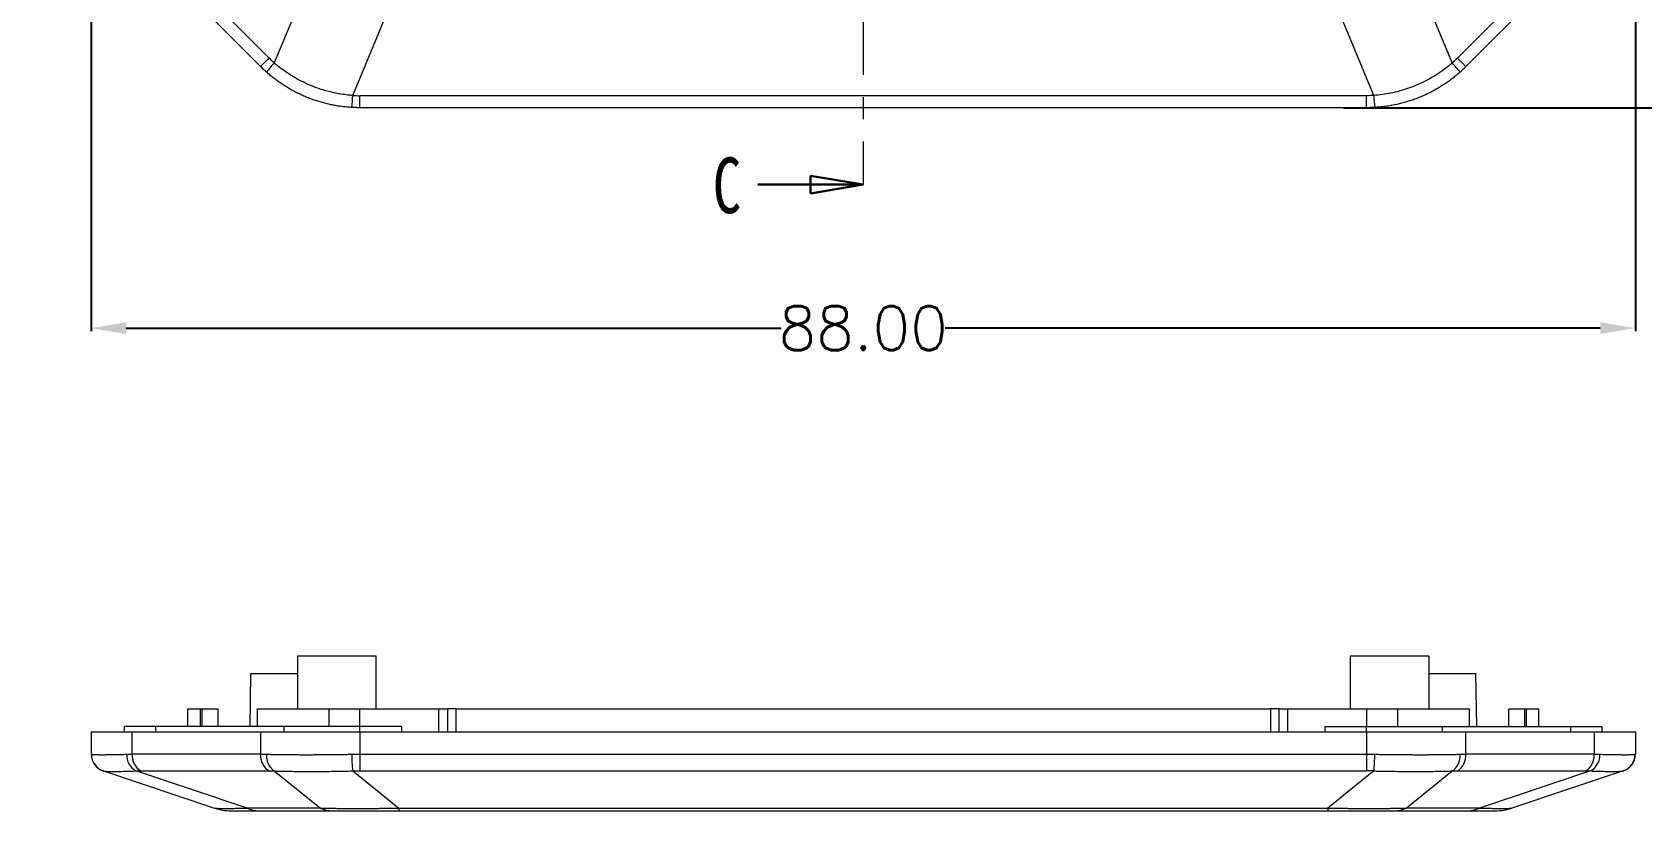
# Model space of a CAD drawing. Header units: inches. Extents: x 1127 to 4647, y 569 to 968.
# Drawn here: x 1918.6 to 2010.3, y 741 to 785.4 of the extents above; entities that cross this region are included whole.
import ezdxf

# ---------------------------------------------------------------- set-up
doc = ezdxf.new("R2010")
doc.units = ezdxf.units.IN
doc.linetypes.add('CENTER', pattern=[10.16, 6.35, -1.27, 1.27, -1.27])
doc.styles.add('SLDTEXTSTYLE0', font='TXT', dxfattribs={"width": 0.75})
doc.styles.get("Standard").update_dxf_attribs({"font": 'txt', "bigfont": 'gbcbig.shx'})
doc.dimstyles.new('2', dxfattribs={"dimtxt": 1.5, "dimasz": 0.6, "dimexe": 0.18, "dimexo": 0.0625, "dimgap": 0.09, "dimtad": 0, "dimtih": 1, "dimtoh": 1, "dimzin": 0, "dimdsep": 46, "dimtxsty": 'Standard', "dimcen": 0, "dimadec": 0, "dimazin": 2, "dimtfac": 1, "dimtofl": 0, "dimtmove": 0, "dimatfit": 3, "dimfxl": 1, "dimtolj": 1, "dimtzin": 0, "dimarcsym": 0})
doc.dimstyles.new('2.5', dxfattribs={"dimtxt": 2.5, "dimasz": 2, "dimexe": 0.18, "dimexo": 0.0625, "dimgap": 0.09, "dimtad": 0, "dimzin": 0, "dimdsep": 46, "dimtxsty": 'Standard', "dimcen": 2, "dimadec": 0, "dimazin": 0, "dimtfac": 1, "dimtofl": 0, "dimtmove": 0, "dimatfit": 3, "dimfxl": 1, "dimtolj": 1, "dimtzin": 0, "dimarcsym": 0})

# ---------------------------------------------------------------- blocks, each defined once
blk = doc.blocks.new('_CLOSED')
at = {"color": 0, "linetype": 'ByBlock', "lineweight": -2}
for p, q in [((-1, 0.166667), (0, 0)), ((-1, 0.166667), (-1, -0.166667)), ((0, 0), (-1, -0.166667)), ((0, 0), (-1, 0))]:
    blk.add_line(p, q, dxfattribs=at)
blk = doc.blocks.new('*D73')
at = {"color": 0, "lineweight": -2}
for p, q in [((1921.918, 797.421), (1921.918, 768.327)), ((2009.918, 797.421), (2009.918, 768.327)), ((1923.918, 768.507), (1961.245, 768.507)), ((2007.918, 768.507), (1970.591, 768.507))]:
    blk.add_line(p, q, dxfattribs=at)
at = {"color": 0}
for points in [[(1923.918, 768.84), (1923.918, 768.174), (1921.918, 768.507)], [(2007.918, 768.84), (2007.918, 768.174), (2009.918, 768.507)]]:
    blk.add_solid(points, dxfattribs=at)
at = {"layer": 'Defpoints', "color": 0}
for p in [(1921.918, 797.483), (2009.918, 797.483), (2009.918, 768.507)]:
    blk.add_point(p, dxfattribs=at)
at = {"color": 0, "insert": (1965.918, 768.507), "char_height": 2.5, "attachment_point": 5}
blk.add_mtext('\\A1;88.00', dxfattribs=at)
blk = doc.blocks.new('*D74')
at = {"color": 0, "lineweight": -2}
for p, q in [((1993.284, 927.057), (2025.536, 927.057)), ((2025.356, 925.057), (2025.356, 859.564)), ((2025.356, 783.057), (2025.356, 848.55)), ((1993.284, 781.057), (2025.536, 781.057))]:
    blk.add_line(p, q, dxfattribs=at)
at = {"color": 0}
for points in [[(2025.023, 925.057), (2025.69, 925.057), (2025.356, 927.057)], [(2025.023, 783.057), (2025.69, 783.057), (2025.356, 781.057)]]:
    blk.add_solid(points, dxfattribs=at)
at = {"layer": 'Defpoints', "color": 0}
for p in [(1993.221, 927.057), (2025.356, 927.057), (1993.221, 781.057)]:
    blk.add_point(p, dxfattribs=at)
at = {"color": 0, "insert": (2025.356, 854.057), "char_height": 2.5, "attachment_point": 5, "rotation": 90}
blk.add_mtext('\\A1;146.00', dxfattribs=at)
blk = doc.blocks.new('*D187')
at = {"color": 0, "lineweight": -2}
for p, q in [((3628.763, 895.479), (3628.763, 899.479)), ((3635.207, 898.33), (3633.224, 898.068)), ((3626.763, 897.479), (3630.763, 897.479)), ((1444.447, 822.327), (1444.447, 781.383)), ((1534.372, 822.327), (1534.372, 781.383)), ((1446.447, 781.563), (1484.319, 781.563)), ((1532.372, 781.563), (1494.499, 781.563))]:
    blk.add_line(p, q, dxfattribs=at)
at = {"color": 0}
for points in [[(3633.181, 898.399), (3633.268, 897.738), (3631.242, 897.806)], [(1446.447, 781.897), (1446.447, 781.23), (1444.447, 781.563)], [(1532.372, 781.897), (1532.372, 781.23), (1534.372, 781.563)]]:
    blk.add_solid(points, dxfattribs=at)
at = {"layer": 'Defpoints', "color": 0}
for p in [(3626.285, 897.151), (3631.242, 897.806), (1444.447, 822.39), (1534.372, 822.39), (1534.372, 781.563)]:
    blk.add_point(p, dxfattribs=at)
at = {"color": 0, "insert": (3639.84, 898.943), "char_height": 2.5, "attachment_point": 5, "rotation": 7.52853}
blk.add_mtext('\\A1;∅5.00', dxfattribs=at)
at = {"color": 0, "insert": (1489.409, 781.563), "char_height": 2.5, "attachment_point": 5}
blk.add_mtext('\\A1;89.93', dxfattribs=at)
blk = doc.blocks.new('*D196')
at = {"color": 0, "lineweight": -2}
for p, q in [((1365.454, 937.958), (1375.793, 937.958)), ((1375.613, 935.958), (1375.613, 879.965)), ((1375.613, 812.958), (1375.613, 868.952)), ((1370.623, 810.958), (1375.793, 810.958)), ((3449.124, 789.479), (3495.249, 789.479)), ((3495.069, 788.879), (3495.069, 779.923)), ((3495.069, 769.287), (3495.069, 778.243)), ((3453.64, 768.687), (3495.249, 768.687))]:
    blk.add_line(p, q, dxfattribs=at)
at = {"color": 0}
for points in [[(1375.28, 935.958), (1375.947, 935.958), (1375.613, 937.958)], [(1375.28, 812.958), (1375.947, 812.958), (1375.613, 810.958)], [(3494.969, 788.879), (3495.169, 788.879), (3495.069, 789.479)], [(3494.969, 769.287), (3495.169, 769.287), (3495.069, 768.687)]]:
    blk.add_solid(points, dxfattribs=at)
at = {"layer": 'Defpoints', "color": 0}
for p in [(1365.391, 937.958), (1370.56, 810.958), (1375.613, 810.958), (3449.062, 789.479), (3453.577, 768.687), (3495.069, 768.687)]:
    blk.add_point(p, dxfattribs=at)
at = {"color": 0, "insert": (1375.613, 874.458), "char_height": 2.5, "attachment_point": 5, "rotation": 90}
blk.add_mtext('\\A1;127.00', dxfattribs=at)
at = {"color": 0, "insert": (3495.069, 779.083), "char_height": 1.5, "attachment_point": 5}
blk.add_mtext('\\A1;20.79', dxfattribs=at)
blk = doc.blocks.new('*D198')
at = {"color": 0, "lineweight": -2}
for p, q in [((3633.701, 913.452), (3601.785, 913.452)), ((3601.965, 911.452), (3601.965, 847.985)), ((1466.909, 864.971), (1466.909, 868.971)), ((1464.909, 866.971), (1468.909, 866.971)), ((1477.416, 858.998), (1469.538, 864.976)), ((3601.965, 773.505), (3601.965, 836.972)), ((3633.701, 771.505), (3601.785, 771.505))]:
    blk.add_line(p, q, dxfattribs=at)
at = {"color": 0}
for points in [[(3601.632, 911.452), (3602.298, 911.452), (3601.965, 913.452)], [(1469.74, 865.241), (1469.337, 864.71), (1467.945, 866.185)], [(3601.632, 773.505), (3602.298, 773.505), (3601.965, 771.505)]]:
    blk.add_solid(points, dxfattribs=at)
at = {"layer": 'Defpoints', "color": 0}
for p in [(3601.965, 913.452), (3633.763, 913.452), (1465.874, 867.757), (1467.945, 866.185), (3633.763, 771.505)]:
    blk.add_point(p, dxfattribs=at)
at = {"color": 0, "char_height": 2.5, "attachment_point": 5}
for s, insert, rotation in [('\\A1;∅2.60', (1481.304, 856.047), 322.80686), ('\\A1;141.95', (3601.965, 842.479), 90)]:
    blk.add_mtext(s, dxfattribs=dict(at, insert=insert, rotation=rotation))
blk = doc.blocks.new('*D199')
at = {"color": 0, "lineweight": -2}
for p, q in [((1459.409, 929.971), (1459.409, 933.971)), ((1465.56, 934.072), (1463.668, 933.426)), ((1457.409, 931.971), (1461.409, 931.971)), ((3540.25, 792.028), (3540.25, 763.089)), ((3560.75, 792.028), (3560.75, 763.089)), ((3542.25, 763.269), (3545.827, 763.269)), ((3558.75, 763.269), (3555.174, 763.269))]:
    blk.add_line(p, q, dxfattribs=at)
at = {"color": 0}
for points in [[(1463.56, 933.741), (1463.775, 933.11), (1461.775, 932.779)], [(3542.25, 763.603), (3542.25, 762.936), (3540.25, 763.269)], [(3558.75, 763.603), (3558.75, 762.936), (3560.75, 763.269)]]:
    blk.add_solid(points, dxfattribs=at)
at = {"layer": 'Defpoints', "color": 0}
for p in [(1461.775, 932.779), (1457.044, 931.162), (3540.25, 792.091), (3560.75, 792.091), (3560.75, 763.269)]:
    blk.add_point(p, dxfattribs=at)
at = {"color": 0, "insert": (1469.983, 935.583), "char_height": 2.5, "attachment_point": 5, "rotation": 18.86304}
blk.add_mtext('\\A1;∅5.00', dxfattribs=at)
at = {"color": 0, "insert": (3550.5, 763.269), "char_height": 2.5, "attachment_point": 5}
blk.add_mtext('\\A1;20.50', dxfattribs=at)
blk = doc.blocks.new('*D200')
at = {"color": 0, "lineweight": -2}
for p, q in [((1459.409, 929.971), (1459.409, 933.971)), ((1457.409, 931.971), (1461.409, 931.971)), ((1464.876, 928.948), (1463.126, 929.916)), ((3636.263, 782.416), (3636.263, 751.868)), ((3681.263, 782.416), (3681.263, 751.868)), ((3638.263, 752.048), (3654.09, 752.048)), ((3679.263, 752.048), (3663.437, 752.048))]:
    blk.add_line(p, q, dxfattribs=at)
at = {"color": 0}
for points in [[(1463.287, 930.208), (1462.965, 929.624), (1461.376, 930.884)], [(3638.263, 752.382), (3638.263, 751.715), (3636.263, 752.048)], [(3679.263, 752.382), (3679.263, 751.715), (3681.263, 752.048)]]:
    blk.add_solid(points, dxfattribs=at)
at = {"layer": 'Defpoints', "color": 0}
for p in [(1457.443, 933.058), (1461.376, 930.884), (3636.263, 782.479), (3681.263, 782.479), (3681.263, 752.048)]:
    blk.add_point(p, dxfattribs=at)
at = {"color": 0, "insert": (1469.331, 926.485), "char_height": 2.5, "attachment_point": 5, "rotation": 331.06279}
blk.add_mtext('\\A1;∅4.49', dxfattribs=at)
at = {"color": 0, "insert": (3658.763, 752.048), "char_height": 2.5, "attachment_point": 5}
blk.add_mtext('\\A1;45.00', dxfattribs=at)
blk = doc.blocks.new('*D203')
at = {"color": 0, "lineweight": -2}
for p, q in [((1504.481, 870.629), (1498.685, 870.629)), ((1498.865, 868.629), (1498.865, 847.061)), ((1498.865, 815.313), (1498.865, 836.881)), ((1499.141, 813.313), (1498.685, 813.313)), ((3628.763, 787.416), (3628.763, 746.861)), ((3688.763, 787.416), (3688.763, 746.861)), ((3630.763, 747.041), (3654.298, 747.041)), ((3686.763, 747.041), (3663.228, 747.041))]:
    blk.add_line(p, q, dxfattribs=at)
at = {"color": 0}
for points in [[(1498.532, 868.629), (1499.199, 868.629), (1498.865, 870.629)], [(1498.532, 815.313), (1499.199, 815.313), (1498.865, 813.313)], [(3630.763, 747.374), (3630.763, 746.707), (3628.763, 747.041)], [(3686.763, 747.374), (3686.763, 746.707), (3688.763, 747.041)]]:
    blk.add_solid(points, dxfattribs=at)
at = {"layer": 'Defpoints', "color": 0}
for p in [(1504.543, 870.629), (1498.865, 813.313), (1499.204, 813.313), (3628.763, 787.479), (3688.763, 787.479), (3688.763, 747.041)]:
    blk.add_point(p, dxfattribs=at)
at = {"color": 0, "insert": (1498.865, 841.971), "char_height": 2.5, "attachment_point": 5, "rotation": 90}
blk.add_mtext('\\A1;57.32', dxfattribs=at)
at = {"color": 0, "insert": (3658.763, 747.041), "char_height": 2.5, "attachment_point": 5}
blk.add_mtext('\\A1;60.00', dxfattribs=at)

msp = doc.modelspace()

# ---------------------------------------------------------------- linework, layer by layer
at = {"color": 1, "linetype": 'CENTER', "lineweight": 0}
msp.add_line((1965.918, 931.526), (1965.918, 776.678), dxfattribs=at)
at = {"color": 7, "linetype": 'Continuous', "lineweight": 15}
for p, q in [((1924.261, 790.714), (1931.575, 783.4)), ((1932.058, 783.884), (1924.745, 791.197)), ((2007.091, 791.197), (1999.778, 783.884)), ((2000.261, 783.4), (2007.575, 790.714)), ((1934.981, 789.948), (1932.354, 783.605)), ((1999.482, 783.605), (1996.855, 789.948)), ((1936.826, 781.753), (1939.453, 788.095)), ((1995.01, 781.753), (1992.383, 788.095)), ((1994.604, 781.741), (1937.232, 781.741)), ((1937.232, 781.057), (1937.232, 781.741)), ((1994.604, 781.057), (1994.604, 781.741)), ((1994.604, 781.057), (1937.232, 781.057)), ((1933.668, 749.827), (1933.668, 746.827)), ((1938.168, 749.827), (1933.668, 749.827)), ((1938.168, 746.827), (1938.168, 749.827)), ((1993.668, 749.827), (1993.668, 746.827)), ((1998.168, 749.827), (1993.668, 749.827)), ((1998.168, 746.827), (1998.168, 749.827)), ((1931.005, 748.827), (1930.953, 745.827)), ((1933.668, 748.827), (1931.005, 748.827)), ((2000.831, 748.827), (1998.168, 748.827)), ((2000.883, 745.827), (2000.831, 748.827)), ((1927.418, 746.827), (1927.418, 745.827)), ((1927.418, 746.827), (1928.15, 746.827)), ((1928.15, 746.827), (1928.216, 746.827)), ((1928.216, 746.827), (1928.216, 745.827)), ((1928.216, 746.827), (1929.135, 746.827)), ((1929.135, 746.827), (1929.135, 745.827)), ((1931.398, 745.827), (1931.398, 746.827)), ((1931.398, 746.827), (1935.464, 746.827)), ((1935.464, 746.827), (1937.232, 746.827)), ((1937.232, 746.827), (1941.718, 746.827)), ((1941.718, 746.827), (1942.218, 746.827)), ((1942.218, 746.827), (1942.218, 745.527)), ((1942.718, 746.827), (1942.218, 746.827)), ((1942.718, 746.827), (1989.118, 746.827)), ((1989.618, 746.827), (1989.118, 746.827)), ((1989.618, 745.527), (1989.618, 746.827)), ((1989.618, 746.827), (1990.118, 746.827)), ((1990.118, 746.827), (1994.604, 746.827)), ((1994.604, 746.827), (1996.372, 746.827)), ((1996.372, 746.827), (2000.438, 746.827)), ((2000.438, 746.827), (2000.438, 745.827)), ((2002.701, 746.827), (2003.62, 746.827)), ((2002.701, 745.827), (2002.701, 746.827)), ((2003.62, 745.827), (2003.62, 746.827)), ((2003.62, 746.827), (2003.686, 746.827)), ((2003.686, 746.827), (2004.418, 746.827)), ((2004.418, 745.827), (2004.418, 746.827)), ((1923.818, 745.527), (1923.818, 745.827)), ((1925.605, 745.827), (1923.818, 745.827)), ((1932.918, 745.827), (1925.605, 745.827)), ((1937.232, 745.827), (1932.918, 745.827)), ((1939.618, 745.827), (1937.232, 745.827)), ((1939.618, 745.527), (1939.618, 745.827)), ((1992.218, 745.827), (1994.604, 745.827)), ((1992.218, 745.827), (1992.218, 745.527)), ((1994.604, 745.827), (1998.918, 745.827)), ((1998.918, 745.827), (2006.231, 745.827)), ((2006.231, 745.827), (2008.018, 745.827)), ((2008.018, 745.527), (2008.018, 745.827)), ((1921.918, 745.527), (1921.918, 744.248)), ((1921.918, 745.527), (1924.261, 745.527)), ((1924.261, 744.248), (1924.261, 745.527)), ((1924.261, 745.527), (1931.575, 745.527)), ((1931.575, 745.527), (1937.232, 745.527)), ((1931.575, 745.527), (1931.575, 744.248)), ((1937.232, 745.527), (1937.232, 744.248)), ((1937.232, 745.527), (1994.604, 745.527)), ((1994.604, 745.527), (1994.604, 744.248)), ((1994.604, 745.527), (2000.261, 745.527)), ((2000.261, 744.248), (2000.261, 745.527)), ((2000.261, 745.527), (2007.575, 745.527)), ((2007.575, 745.527), (2007.575, 744.248)), ((2007.575, 745.527), (2009.918, 745.527)), ((2009.918, 745.527), (2009.918, 744.248)), ((1931.575, 744.248), (1924.261, 744.248)), ((1937.232, 744.248), (1937.232, 743.299)), ((1937.232, 744.248), (1994.604, 744.248)), ((1994.604, 744.248), (1994.604, 743.299)), ((2007.575, 744.248), (2000.261, 744.248)), ((1922.614, 743.295), (1928.956, 741.181)), ((1930.809, 741.181), (1924.466, 743.295)), ((1924.745, 743.299), (1932.058, 743.299)), ((1932.354, 743.295), (1934.981, 741.181)), ((1936.826, 743.295), (1939.453, 741.181)), ((1937.232, 743.299), (1994.604, 743.299)), ((1995.01, 743.295), (1992.383, 741.181)), ((1996.855, 741.181), (1999.482, 743.295)), ((1999.778, 743.299), (2007.091, 743.299)), ((2007.37, 743.295), (2001.027, 741.181)), ((2009.222, 743.295), (2002.88, 741.181)), ((1929.013, 741.172), (1929.023, 741.167)), ((1929.05, 741.155), (1929.071, 741.146)), ((1934.981, 741.181), (1930.809, 741.181)), ((1939.453, 741.181), (1992.383, 741.181)), ((1939.453, 741.181), (1939.453, 741.027)), ((1992.383, 741.181), (1992.383, 741.027)), ((2001.027, 741.181), (1996.855, 741.181)), ((2002.765, 741.146), (2002.786, 741.155)), ((2002.813, 741.167), (2002.823, 741.172)), ((1931.479, 741.027), (1935.652, 741.027)), ((1939.453, 741.027), (1992.383, 741.027)), ((1996.184, 741.027), (2000.357, 741.027))]:
    msp.add_line(p, q, dxfattribs=at)
at = {"color": 7, "linetype": 'Continuous', "lineweight": 30}
msp.add_line((1959.918, 776.678), (1965.918, 776.678), dxfattribs=at)
at = {"color": 8, "linetype": 'Continuous', "lineweight": 15}
for p, q in [((1928.15, 745.827), (1928.15, 746.827)), ((1935.464, 746.827), (1935.464, 745.827)), ((1937.232, 745.827), (1937.232, 746.827)), ((1941.718, 746.827), (1941.718, 745.527)), ((1942.718, 745.527), (1942.718, 746.827)), ((1989.118, 746.827), (1989.118, 745.527)), ((1990.118, 745.527), (1990.118, 746.827)), ((1994.604, 746.827), (1994.604, 745.827)), ((1996.372, 745.827), (1996.372, 746.827)), ((2003.686, 746.827), (2003.686, 745.827)), ((1925.605, 745.527), (1925.605, 745.827)), ((1932.918, 745.527), (1932.918, 745.827)), ((1937.232, 745.527), (1937.232, 745.827)), ((1994.604, 745.527), (1994.604, 745.827)), ((1998.918, 745.527), (1998.918, 745.827)), ((2006.231, 745.527), (2006.231, 745.827))]:
    msp.add_line(p, q, dxfattribs=at)
at = {"color": 7, "linetype": 'Continuous', "lineweight": 15, "flags": 128}
for points in [[(1931.575, 783.4), (1931.583, 783.409), (1931.609, 783.434), (1931.651, 783.476), (1931.708, 783.534), (1931.78, 783.605), (1931.863, 783.688), (1931.957, 783.782), (1932.058, 783.884)], [(2000.261, 783.4), (2000.253, 783.409), (2000.227, 783.434), (2000.185, 783.476), (2000.128, 783.534), (2000.056, 783.605), (1999.973, 783.688), (1999.879, 783.782), (1999.778, 783.884)]]:
    msp.add_lwpolyline(points, dxfattribs=at)
at = {"color": 7, "linetype": 'Continuous', "lineweight": 15}
for centre, radius, start, end in [((1937.992, 778.402), 7.672, 137.30149, 142.41555), ((1993.839, 778.399), 7.678, 37.58639, 42.69657), ((1929.164, 782.06), 7.668, 352.58281, 357.69985), ((2002.672, 782.06), 7.668, 182.30015, 187.41719), ((1922.918, 744.248), 1, 180, 251.56505), ((1922.93, 744.242), 0.998, 179.89828, 251.53324), ((1924.973, 744.194), 1.032, 177.2086, 240.55488), ((1925.289, 744.174), 1.03, 175.88866, 238.12277), ((1932.602, 744.174), 1.03, 175.88866, 238.12277), ((1932.94, 744.145), 1.032, 174.48534, 235.40894), ((1944.632, 744.249), 7.864, 180.03285, 186.96192), ((1987.204, 744.249), 7.864, 353.03808, 359.96715), ((1998.896, 744.145), 1.032, 304.59123, 5.51449), ((1999.234, 744.174), 1.03, 301.8761, 4.11247), ((2006.547, 744.174), 1.03, 301.87836, 4.11021), ((2006.863, 744.194), 1.032, 299.44568, 2.79152), ((2008.906, 744.242), 0.998, 288.46601, 0.10188), ((2008.918, 744.248), 1, 288.43495, 0), ((1929.905, 744.027), 3, 251.56505, 270), ((1931.486, 742.596), 1.568, 244.40003, 269.74949), ((1935.659, 742.596), 1.568, 244.40003, 269.74949), ((1996.177, 742.596), 1.568, 270.25033, 295.60015), ((2000.35, 742.596), 1.568, 270.25069, 295.59979), ((2001.931, 744.027), 3, 270, 288.43495)]:
    msp.add_arc(centre, radius, start, end, dxfattribs=at)
for points, knots in [([(1931.912, 783.082), (1931.855, 783.134), (1931.74, 783.237), (1931.63, 783.346), (1931.575, 783.4)], [0, 0, 0, 0, 0.500088, 1, 1, 1, 1]), ([(1936.826, 781.753), (1936.735, 781.76), (1936.507, 781.779), (1936.099, 781.835), (1935.568, 781.941), (1934.997, 782.103), (1934.46, 782.303), (1933.989, 782.516), (1933.554, 782.747), (1933.135, 783.005), (1932.732, 783.289), (1932.48, 783.5), (1932.354, 783.605)], [0, 0, 0, 0, 0.055619, 0.139228, 0.250808, 0.38564, 0.49998, 0.599971, 0.699959, 0.799947, 0.899951, 1, 1, 1, 1]), ([(1999.482, 783.605), (1999.413, 783.546), (1999.238, 783.398), (1998.91, 783.15), (1998.459, 782.849), (1997.941, 782.56), (1997.42, 782.321), (1996.937, 782.139), (1996.466, 781.994), (1995.986, 781.881), (1995.501, 781.796), (1995.174, 781.767), (1995.01, 781.753)], [0, 0, 0, 0, 0.0556187, 0.1392282, 0.2508082, 0.3856401, 0.4999802, 0.5999714, 0.6999586, 0.799947, 0.8999513, 1, 1, 1, 1]), ([(2000.261, 783.4), (2000.206, 783.346), (2000.096, 783.237), (1999.981, 783.134), (1999.924, 783.082)], [0, 0, 0, 0, 0.499912, 1, 1, 1, 1]), ([(1936.768, 781.071), (1936.674, 781.077), (1936.487, 781.09), (1936.207, 781.121), (1935.928, 781.162), (1935.65, 781.213), (1935.375, 781.274), (1935.102, 781.344), (1934.832, 781.424), (1934.564, 781.513), (1934.3, 781.612), (1934.04, 781.72), (1933.783, 781.837), (1933.531, 781.962), (1933.284, 782.097), (1933.041, 782.241), (1932.803, 782.392), (1932.571, 782.553), (1932.345, 782.721), (1932.125, 782.896), (1931.983, 783.02), (1931.912, 783.082)], [0, 0, 0, 0, 0.052636, 0.10527, 0.157903, 0.210535, 0.263167, 0.315797, 0.368427, 0.421056, 0.473685, 0.526315, 0.578944, 0.631573, 0.684203, 0.736833, 0.789465, 0.842097, 0.89473, 0.947364, 1, 1, 1, 1]), ([(1999.924, 783.082), (1999.853, 783.02), (1999.711, 782.896), (1999.491, 782.721), (1999.265, 782.553), (1999.033, 782.392), (1998.795, 782.241), (1998.552, 782.097), (1998.305, 781.962), (1998.053, 781.837), (1997.796, 781.72), (1997.536, 781.612), (1997.272, 781.513), (1997.004, 781.424), (1996.734, 781.344), (1996.461, 781.274), (1996.186, 781.213), (1995.908, 781.162), (1995.629, 781.121), (1995.349, 781.09), (1995.162, 781.077), (1995.068, 781.071)], [0, 0, 0, 0, 0.052636, 0.10527, 0.157903, 0.210535, 0.263167, 0.315797, 0.368427, 0.421056, 0.473685, 0.526315, 0.578944, 0.631573, 0.684203, 0.736833, 0.789465, 0.842097, 0.89473, 0.947364, 1, 1, 1, 1]), ([(1936.826, 781.753), (1936.893, 781.749), (1937.029, 781.742), (1937.164, 781.741), (1937.232, 781.741)], [0, 0, 0, 0, 0.500023, 1, 1, 1, 1]), ([(1937.232, 781.057), (1937.154, 781.058), (1937, 781.059), (1936.845, 781.067), (1936.768, 781.071)], [0, 0, 0, 0, 0.499912, 1, 1, 1, 1]), ([(1995.068, 781.071), (1994.991, 781.067), (1994.836, 781.059), (1994.682, 781.058), (1994.604, 781.057)], [0, 0, 0, 0, 0.500088, 1, 1, 1, 1]), ([(1921.918, 744.248), (1921.919, 744.248), (1921.92, 744.248), (1921.928, 744.245), (1921.931, 744.244)], [0, 0, 0, 0, 0.499912, 1, 1, 1, 1]), ([(1921.931, 744.244), (1921.938, 744.243), (1921.951, 744.24), (1921.982, 744.236), (1922.023, 744.232), (1922.074, 744.229), (1922.135, 744.227), (1922.205, 744.224), (1922.285, 744.223), (1922.374, 744.222), (1922.473, 744.221), (1922.581, 744.221), (1922.697, 744.222), (1922.823, 744.223), (1922.958, 744.224), (1923.102, 744.227), (1923.253, 744.229), (1923.413, 744.232), (1923.582, 744.236), (1923.757, 744.24), (1923.881, 744.243), (1923.943, 744.244)], [0, 0, 0, 0, 0.052636, 0.10527, 0.157903, 0.210535, 0.263167, 0.315797, 0.368427, 0.421056, 0.473685, 0.526315, 0.578944, 0.631573, 0.684203, 0.736833, 0.789465, 0.842097, 0.89473, 0.947364, 1, 1, 1, 1]), ([(1923.943, 744.244), (1923.995, 744.245), (1924.098, 744.248), (1924.207, 744.248), (1924.261, 744.248)], [0, 0, 0, 0, 0.500088, 1, 1, 1, 1]), ([(1931.575, 744.248), (1931.63, 744.248), (1931.74, 744.248), (1931.855, 744.245), (1931.912, 744.244)], [0, 0, 0, 0, 0.499912, 1, 1, 1, 1]), ([(1931.912, 744.244), (1931.983, 744.243), (1932.125, 744.24), (1932.345, 744.236), (1932.571, 744.232), (1932.803, 744.229), (1933.041, 744.227), (1933.284, 744.224), (1933.531, 744.223), (1933.783, 744.222), (1934.04, 744.221), (1934.3, 744.221), (1934.564, 744.222), (1934.832, 744.223), (1935.102, 744.224), (1935.375, 744.227), (1935.65, 744.229), (1935.928, 744.232), (1936.207, 744.236), (1936.487, 744.24), (1936.674, 744.243), (1936.768, 744.244)], [0, 0, 0, 0, 0.052636, 0.10527, 0.157903, 0.210535, 0.263167, 0.315797, 0.368427, 0.421056, 0.473685, 0.526315, 0.578944, 0.631573, 0.684203, 0.736833, 0.789465, 0.842097, 0.89473, 0.947364, 1, 1, 1, 1]), ([(1936.768, 744.244), (1936.845, 744.245), (1937, 744.248), (1937.154, 744.248), (1937.232, 744.248)], [0, 0, 0, 0, 0.500088, 1, 1, 1, 1]), ([(1994.604, 744.248), (1994.682, 744.248), (1994.836, 744.248), (1994.991, 744.245), (1995.068, 744.244)], [0, 0, 0, 0, 0.499912, 1, 1, 1, 1]), ([(1995.068, 744.244), (1995.162, 744.243), (1995.349, 744.24), (1995.629, 744.236), (1995.908, 744.232), (1996.186, 744.229), (1996.461, 744.227), (1996.734, 744.224), (1997.004, 744.223), (1997.272, 744.222), (1997.536, 744.221), (1997.796, 744.221), (1998.053, 744.222), (1998.305, 744.223), (1998.552, 744.224), (1998.795, 744.227), (1999.033, 744.229), (1999.265, 744.232), (1999.491, 744.236), (1999.711, 744.24), (1999.853, 744.243), (1999.924, 744.244)], [0, 0, 0, 0, 0.052636, 0.10527, 0.157903, 0.210535, 0.263167, 0.315797, 0.368427, 0.421056, 0.473685, 0.526315, 0.578944, 0.631573, 0.684203, 0.736833, 0.789465, 0.842097, 0.89473, 0.947364, 1, 1, 1, 1]), ([(1999.924, 744.244), (1999.981, 744.245), (2000.096, 744.248), (2000.206, 744.248), (2000.261, 744.248)], [0, 0, 0, 0, 0.500088, 1, 1, 1, 1]), ([(2007.575, 744.248), (2007.629, 744.248), (2007.738, 744.248), (2007.841, 744.245), (2007.893, 744.244)], [0, 0, 0, 0, 0.499912, 1, 1, 1, 1]), ([(2007.893, 744.244), (2007.955, 744.243), (2008.079, 744.24), (2008.254, 744.236), (2008.423, 744.232), (2008.583, 744.229), (2008.734, 744.227), (2008.878, 744.224), (2009.013, 744.223), (2009.138, 744.222), (2009.255, 744.221), (2009.363, 744.221), (2009.462, 744.222), (2009.551, 744.223), (2009.631, 744.224), (2009.701, 744.227), (2009.762, 744.229), (2009.813, 744.232), (2009.854, 744.236), (2009.885, 744.24), (2009.898, 744.243), (2009.905, 744.244)], [0, 0, 0, 0, 0.052636, 0.10527, 0.157903, 0.210535, 0.263167, 0.315797, 0.368427, 0.421056, 0.473685, 0.526315, 0.578944, 0.631573, 0.684203, 0.736833, 0.789465, 0.842097, 0.89473, 0.947364, 1, 1, 1, 1]), ([(2009.905, 744.244), (2009.908, 744.245), (2009.916, 744.248), (2009.917, 744.248), (2009.918, 744.248)], [0, 0, 0, 0, 0.500088, 1, 1, 1, 1]), ([(1922.614, 743.295), (1922.61, 743.297), (1922.603, 743.299), (1922.602, 743.299), (1922.602, 743.299)], [0, 0, 0, 0, 0.5000234, 1, 1, 1, 1]), ([(1922.614, 743.295), (1922.621, 743.293), (1922.64, 743.288), (1922.696, 743.28), (1922.802, 743.273), (1922.964, 743.268), (1923.164, 743.266), (1923.377, 743.268), (1923.608, 743.271), (1923.866, 743.277), (1924.15, 743.285), (1924.361, 743.292), (1924.466, 743.295)], [0, 0, 0, 0, 0.0556187, 0.1392282, 0.2508082, 0.3856401, 0.4999802, 0.5999714, 0.6999586, 0.799947, 0.8999513, 1, 1, 1, 1]), ([(1932.354, 743.295), (1932.423, 743.293), (1932.598, 743.288), (1932.926, 743.28), (1933.377, 743.273), (1933.894, 743.268), (1934.416, 743.266), (1934.899, 743.268), (1935.37, 743.271), (1935.849, 743.277), (1936.335, 743.285), (1936.662, 743.292), (1936.826, 743.295)], [0, 0, 0, 0, 0.055619, 0.139228, 0.250808, 0.38564, 0.49998, 0.599971, 0.699959, 0.799947, 0.899951, 1, 1, 1, 1]), ([(1995.01, 743.295), (1994.943, 743.297), (1994.807, 743.299), (1994.672, 743.299), (1994.604, 743.299)], [0, 0, 0, 0, 0.500023, 1, 1, 1, 1]), ([(1995.01, 743.295), (1995.101, 743.293), (1995.329, 743.288), (1995.737, 743.28), (1996.268, 743.273), (1996.839, 743.268), (1997.376, 743.266), (1997.847, 743.268), (1998.282, 743.271), (1998.701, 743.277), (1999.104, 743.285), (1999.356, 743.292), (1999.482, 743.295)], [0, 0, 0, 0, 0.055619, 0.139228, 0.250808, 0.38564, 0.49998, 0.599971, 0.699959, 0.799947, 0.899951, 1, 1, 1, 1]), ([(2007.37, 743.295), (2007.429, 743.293), (2007.577, 743.288), (2007.825, 743.28), (2008.126, 743.273), (2008.415, 743.268), (2008.654, 743.266), (2008.836, 743.268), (2008.981, 743.271), (2009.094, 743.277), (2009.179, 743.285), (2009.208, 743.292), (2009.222, 743.295)], [0, 0, 0, 0, 0.055619, 0.139228, 0.250808, 0.38564, 0.49998, 0.599971, 0.699959, 0.799947, 0.899951, 1, 1, 1, 1]), ([(1928.956, 741.181), (1928.962, 741.18), (1928.973, 741.177), (1929.002, 741.173), (1929.041, 741.169), (1929.09, 741.167), (1929.149, 741.164), (1929.218, 741.162), (1929.296, 741.161), (1929.385, 741.16), (1929.483, 741.16), (1929.591, 741.16), (1929.709, 741.161), (1929.837, 741.162), (1929.974, 741.164), (1930.122, 741.167), (1930.279, 741.169), (1930.446, 741.173), (1930.622, 741.177), (1930.746, 741.18), (1930.809, 741.181)], [0, 0, 0, 0, 0.057211, 0.113845, 0.169971, 0.225656, 0.280972, 0.335991, 0.390785, 0.44543, 0.5, 0.55457, 0.609215, 0.664009, 0.719028, 0.774344, 0.830029, 0.886155, 0.942789, 1, 1, 1, 1]), ([(1934.981, 741.181), (1935.051, 741.18), (1935.192, 741.177), (1935.409, 741.173), (1935.631, 741.169), (1935.857, 741.167), (1936.088, 741.164), (1936.322, 741.162), (1936.561, 741.161), (1936.804, 741.16), (1937.052, 741.16), (1937.303, 741.16), (1937.558, 741.161), (1937.817, 741.162), (1938.081, 741.164), (1938.348, 741.167), (1938.619, 741.169), (1938.893, 741.173), (1939.172, 741.177), (1939.359, 741.18), (1939.453, 741.181)], [0, 0, 0, 0, 0.057211, 0.113845, 0.169971, 0.225656, 0.280972, 0.335991, 0.390785, 0.44543, 0.5, 0.55457, 0.609215, 0.664009, 0.719028, 0.774344, 0.830029, 0.886155, 0.942789, 1, 1, 1, 1]), ([(1992.383, 741.181), (1992.477, 741.18), (1992.664, 741.177), (1992.943, 741.173), (1993.217, 741.169), (1993.488, 741.167), (1993.755, 741.164), (1994.019, 741.162), (1994.278, 741.161), (1994.533, 741.16), (1994.784, 741.16), (1995.032, 741.16), (1995.275, 741.161), (1995.514, 741.162), (1995.748, 741.164), (1995.979, 741.167), (1996.205, 741.169), (1996.427, 741.173), (1996.644, 741.177), (1996.785, 741.18), (1996.855, 741.181)], [0, 0, 0, 0, 0.057211, 0.113845, 0.169971, 0.225656, 0.280972, 0.335991, 0.390785, 0.44543, 0.5, 0.55457, 0.609215, 0.664009, 0.719028, 0.774344, 0.830029, 0.886155, 0.942789, 1, 1, 1, 1]), ([(2001.027, 741.181), (2001.09, 741.18), (2001.214, 741.177), (2001.39, 741.173), (2001.557, 741.169), (2001.714, 741.167), (2001.862, 741.164), (2001.999, 741.162), (2002.127, 741.161), (2002.245, 741.16), (2002.353, 741.16), (2002.451, 741.16), (2002.54, 741.161), (2002.618, 741.162), (2002.687, 741.164), (2002.746, 741.167), (2002.795, 741.169), (2002.834, 741.173), (2002.863, 741.177), (2002.874, 741.18), (2002.88, 741.181)], [0, 0, 0, 0, 0.057211, 0.113845, 0.169971, 0.225656, 0.280972, 0.335991, 0.390785, 0.44543, 0.5, 0.55457, 0.609215, 0.664009, 0.719028, 0.774344, 0.830029, 0.886155, 0.942789, 1, 1, 1, 1])]:
    msp.add_open_spline(points, degree=3, knots=knots, dxfattribs=at)
for points in [[(1932.354, 783.605), (1932.253, 783.695), (1932.154, 783.788), (1932.058, 783.884)], [(1999.778, 783.884), (1999.682, 783.788), (1999.583, 783.695), (1999.482, 783.605)], [(1995.01, 781.753), (1994.875, 781.745), (1994.74, 781.741), (1994.604, 781.741)], [(1924.466, 743.295), (1924.556, 743.298), (1924.649, 743.299), (1924.745, 743.299)], [(1932.058, 743.299), (1932.154, 743.299), (1932.253, 743.298), (1932.354, 743.295)], [(1936.826, 743.295), (1936.961, 743.298), (1937.096, 743.299), (1937.232, 743.299)], [(1999.482, 743.295), (1999.583, 743.298), (1999.682, 743.299), (1999.778, 743.299)], [(2007.091, 743.299), (2007.187, 743.299), (2007.28, 743.298), (2007.37, 743.295)], [(2009.222, 743.295), (2009.23, 743.298), (2009.234, 743.299), (2009.234, 743.299)], [(1929.905, 741.027), (1929.905, 741.027), (1930.434, 741.027), (1931.479, 741.027)], [(1935.652, 741.027), (1936.697, 741.027), (1937.975, 741.027), (1939.453, 741.027)], [(1992.383, 741.027), (1993.861, 741.027), (1995.139, 741.027), (1996.184, 741.027)], [(2000.357, 741.027), (2001.402, 741.027), (2001.931, 741.027), (2001.931, 741.027)]]:
    msp.add_open_spline(points, degree=3, dxfattribs=at)

# ---------------------------------------------------------------- block references
at = {"color": 7, "linetype": 'Continuous', "lineweight": 30, "xscale": 3, "yscale": 3, "zscale": 0.5}
msp.add_blockref('_CLOSED', (1965.918, 776.678), dxfattribs=at)

# ---------------------------------------------------------------- texts
at = {"color": 7, "linetype": 'Continuous', "insert": (1957.34, 778.225), "char_height": 3.175, "attachment_point": 1, "style": 'SLDTEXTSTYLE0'}
msp.add_mtext('C', dxfattribs=at)

# ---------------------------------------------------------------- dimensions: what is measured, and where the dimension line sits
for p1, p2, picture, middle in [((1457.044, 931.162), (1461.775, 932.779), '*D199', (1469.983, 935.583)), ((1457.443, 933.058), (1461.376, 930.884), '*D200', (1469.331, 926.485)), ((3626.285, 897.151), (3631.242, 897.806), '*D187', (3639.84, 898.943))]:
    dim = msp.add_diameter_dim_2p(p1=p1, p2=p2, dimstyle='2.5')
    dim.commit()
    dim.dimension.update_dxf_attribs({"geometry": picture, "text_midpoint": middle})
for base, p1, p2, picture, middle in [((3560.75, 763.269), (3540.25, 792.091), (3560.75, 792.091), '*D199', (3550.5, 763.269)), ((3681.263, 752.048), (3636.263, 782.479), (3681.263, 782.479), '*D200', (3658.763, 752.048)), ((3688.763, 747.041), (3628.763, 787.479), (3688.763, 787.479), '*D203', (3658.763, 747.041)), ((2009.918, 768.507), (1921.918, 797.483), (2009.918, 797.483), '*D73', (1965.918, 768.507))]:
    dim = msp.add_linear_dim(base=base, p1=p1, p2=p2, dimstyle='2.5')
    dim.commit()
    dim.dimension.update_dxf_attribs({"geometry": picture, "text_midpoint": middle})
for base, p1, p2, dimstyle, picture, middle in [((1375.613, 810.958), (1365.391, 937.958), (1370.56, 810.958), '2.5', '*D196', (1375.613, 874.458)), ((3495.069, 768.687), (3449.062, 789.479), (3453.577, 768.687), '2', '*D196', (3495.069, 779.083)), ((2025.356, 927.057), (1993.221, 781.057), (1993.221, 927.057), '2.5', '*D74', (2025.356, 854.057)), ((1498.865, 813.313), (1504.543, 870.629), (1499.204, 813.313), '2.5', '*D203', (1498.865, 841.971))]:
    dim = msp.add_linear_dim(base=base, p1=p1, p2=p2, angle=90, dimstyle=dimstyle)
    dim.commit()
    dim.dimension.update_dxf_attribs({"geometry": picture, "text_midpoint": middle})
dim = msp.add_diameter_dim_2p(p1=(1465.874, 867.757), p2=(1467.945, 866.185), dimstyle='2.5')
dim.commit()
dim.dimension.update_dxf_attribs({"geometry": '*D198', "text_midpoint": (1481.304, 856.047), "dimtype": 163})
dim = msp.add_linear_dim(base=(1534.3718, 781.5634), p1=(1444.4467, 822.3897), p2=(1534.3718, 822.3897), dimstyle='2.5')
dim.commit()
dim.dimension.update_dxf_attribs({"geometry": '*D187', "text_midpoint": (1489.4093, 781.5634), "dimtype": 160})

doc.saveas('drawing.dxf')
